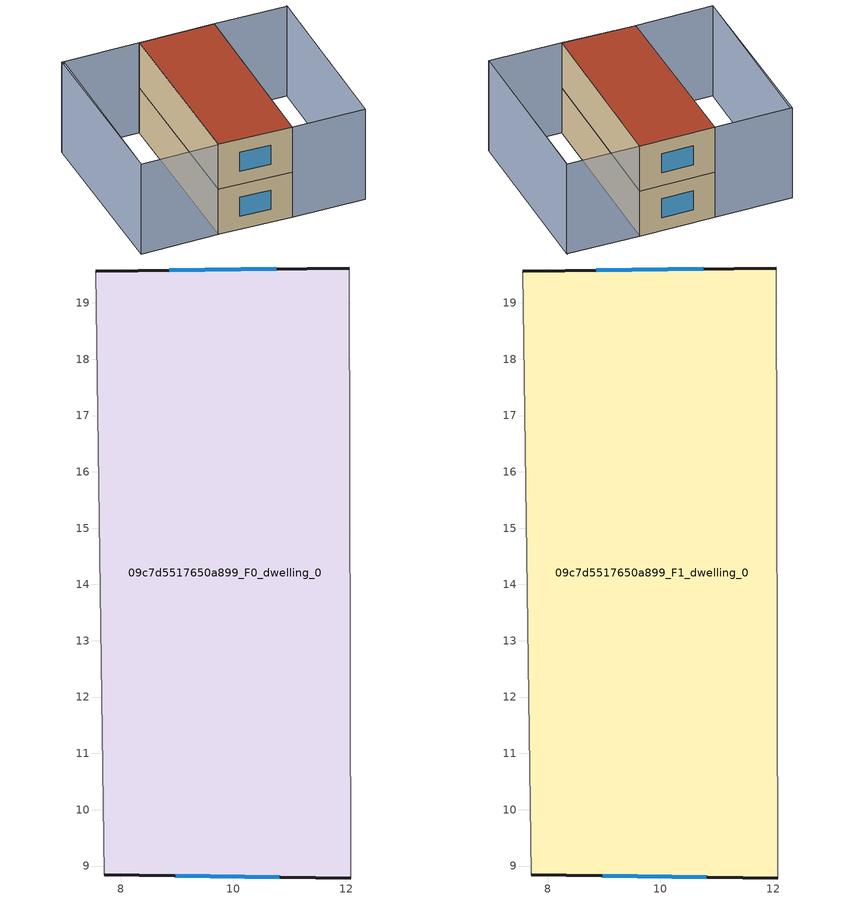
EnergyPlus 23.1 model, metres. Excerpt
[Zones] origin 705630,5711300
09c7d5517650a899_F0_dwelling_0
 floor ground (EU_floor_Construction): 12.06,19.62 12.08,8.79 7.71,8.84 7.56,19.56 z0
 wall outside (EU_wall_Construction): 12.06,19.62 7.56,19.56 / 7.71,8.84 12.08,8.79 z0:3
 wall adiabatic (EU_wall_Construction): 12.08,8.79 12.06,19.62 / 7.56,19.56 7.71,8.84 z0:3
 window (EU_Window_Construction): 10.76,19.6 8.86,19.58 / 8.97,8.83 10.82,8.8 z0.87:2.13
09c7d5517650a899_F1_dwelling_0
 floor to 09c7d5517650a899_F0_dwelling_0 (EU_floor_Construction): 12.06,19.62 12.08,8.79 7.71,8.84 7.56,19.56 z3
 wall outside (EU_wall_Construction): 12.06,19.62 7.56,19.56 / 7.71,8.84 12.08,8.79 z3:6
 wall adiabatic (EU_wall_Construction): 12.08,8.79 12.06,19.62 / 7.56,19.56 7.71,8.84 z3:6
 window (EU_Window_Construction): 10.76,19.6 8.86,19.58 / 8.97,8.83 10.82,8.8 z3.87:5.13
 roof outside (EU_roof_Construction): 12.08,8.79 12.06,19.62 7.56,19.56 7.71,8.84 z6
shading: 3.02,19.5 3.05,8.77 / 7.56,19.56 7.71,8.83 / 7.71,8.83 3.05,8.77 / 3.05,8.77 2.9,19.5 / 2.9,19.5 7.56,19.56 / 16.46,8.8 12.08,8.79 / 12.08,8.79 12.05,19.62 / 12.05,19.62 16.43,19.63 / 16.43,19.63 16.46,8.8 / 16.46,8.8 16.41,19.64 z0:6
[Building]
EU S2 Campaign: North Axis=0; Terrain=City; Solar Distribution=FullExterior
[Site:Location]
London: Latitude=51.5; Longitude=-0.5; Time Zone=0; Elevation=25
[SizingPeriod:WeatherFileDays]
AnnualSizingPeriod: Begin Month=1; Begin Day of Month=1; End Month=12; End Day of Month=31; Day of Week for Start Day=Monday; Use Weather File Daylight Saving Period=No; Use Weather File Rain and Snow Indicators=No
[MATERIAL]
EU_InternalMass_Material: Roughness=MediumRough; Thickness=0.1; Conductivity=1; Density=1800; Specific Heat=900; Thermal Absorptance=0.9; Solar Absorptance=0.7; Visible Absorptance=0.7
[MATERIAL:NOMASS] Roughness=MediumRough; Thermal Absorptance=0.9; Solar Absorptance=0.7; Visible Absorptance=0.7
Name | Thermal Resistance
EU_wall_NoMass | 0.724719
EU_roof_NoMass | 2.98947
EU_floor_NoMass | 2.39157
[WINDOWMATERIAL:SIMPLEGLAZINGSYSTEM]
EU_Window_SimpleGlazing: UFactor=2.63425; Solar Heat Gain Coefficient=0.76; Visible Transmittance=0.76
[CONSTRUCTION]
EU_wall_Construction: EU_wall_NoMass
EU_roof_Construction: EU_roof_NoMass
EU_floor_Construction: EU_floor_NoMass
EU_Window_Construction: EU_Window_SimpleGlazing
EU_InternalMass_Construction: EU_InternalMass_Material
[ZONE] Type=1; Multiplier=1; Ceiling Height=autocalculate; Volume=143.424; Floor Area=autocalculate; Part of Total Floor Area=Yes
09c7d5517650a899_F0_dwelling_0; 09c7d5517650a899_F1_dwelling_0
[INTERNALMASS] Construction=EU_InternalMass_Construction; Surface Area=47.8079
Name | Zone or ZoneList
09c7d5517650a899_F0_dwelling_0_EU_InternalMass | 09c7d5517650a899_F0_dwelling_0
09c7d5517650a899_F1_dwelling_0_EU_InternalMass | 09c7d5517650a899_F1_dwelling_0
[OTHEREQUIPMENT] Fuel Type=Electricity; Design Level Calculation Method=Watts/Area; Power per Zone Floor Area=1; Fraction Latent=0; Fraction Radiant=0; Fraction Lost=0; Carbon Dioxide Generation Rate=0; EndUse Subcategory=EU_Step8_InternalGains
Name | Zone or ZoneList or Space or SpaceList | Schedule
EU_Step8_InternalGain_09c7d5517650a899_F0_dwelling_0_f000 | 09c7d5517650a899_F0_dwelling_0 | EU_Step8_GainSchedule_09c7d5517650a899_F0_dwelling_0_f000
EU_Step8_InternalGain_09c7d5517650a899_F1_dwelling_0_f000 | 09c7d5517650a899_F1_dwelling_0 | EU_Step8_GainSchedule_09c7d5517650a899_F1_dwelling_0_f000
[ZONEVENTILATION:DESIGNFLOWRATE] Schedule=EU_AlwaysOn; Design Flow Rate Calculation Method=AirChanges/Hour; Air Changes per Hour=0.418135; Ventilation Type=Natural; Fan Pressure Rise=0; Fan Total Efficiency=1; Constant Term Coefficient=1; Temperature Term Coefficient=0; Velocity Term Coefficient=0; Velocity Squared Term Coefficient=0; Minimum Indoor Temperature=-100; Maximum Indoor Temperature=100; Delta Temperature=-100; Minimum Outdoor Temperature=-100; Maximum Outdoor Temperature=100; Maximum Wind Speed=40
Name | Zone or ZoneList or Space or SpaceList
EU_ConstantAir_09c7d5517650a899_F0_dwelling_0 | 09c7d5517650a899_F0_dwelling_0
EU_ConstantAir_09c7d5517650a899_F1_dwelling_0 | 09c7d5517650a899_F1_dwelling_0
[HVACTEMPLATE:THERMOSTAT] Constant Heating Setpoint=20; Constant Cooling Setpoint=50
EU_HeatOnly_09c7d5517650a899_F0_dwelling_0; EU_HeatOnly_09c7d5517650a899_F1_dwelling_0
[HVACTEMPLATE:ZONE:IDEALLOADSAIRSYSTEM] System Availability Schedule=EU_AlwaysOn; Maximum Heating Supply Air Temperature=50; Minimum Cooling Supply Air Temperature=13; Maximum Heating Supply Air Humidity Ratio=0.0156; Minimum Cooling Supply Air Humidity Ratio=0.0077; Heating Limit=NoLimit; Cooling Limit=NoLimit; Heating Availability Schedule=EU_AlwaysOn; Cooling Availability Schedule=EU_CoolingOff; Dehumidification Control Type=ConstantSensibleHeatRatio; Cooling Sensible Heat Ratio=0.7; Dehumidification Setpoint=60; Humidification Control Type=None; Humidification Setpoint=30; Outdoor Air Method=None; Outdoor Air Flow Rate per Person=0.00944; Outdoor Air Flow Rate per Zone Floor Area=0; Outdoor Air Flow Rate per Zone=0; Demand Controlled Ventilation Type=None; Outdoor Air Economizer Type=NoEconomizer; Heat Recovery Type=None; Sensible Heat Recovery Effectiveness=0.7; Latent Heat Recovery Effectiveness=0.65
Name | Template Thermostat
09c7d5517650a899_F0_dwelling_0 | EU_HeatOnly_09c7d5517650a899_F0_dwelling_0
09c7d5517650a899_F1_dwelling_0 | EU_HeatOnly_09c7d5517650a899_F1_dwelling_0
[SIZING:ZONE] Zone Cooling Design Supply Air Temperature Input Method=SupplyAirTemperature; Zone Cooling Design Supply Air Temperature=13; Zone Heating Design Supply Air Temperature Input Method=SupplyAirTemperature; Zone Heating Design Supply Air Temperature=50; Zone Cooling Design Supply Air Humidity Ratio=0.008; Zone Heating Design Supply Air Humidity Ratio=0.008; Cooling Design Air Flow Method=DesignDay; Cooling Design Air Flow Rate=0; Cooling Minimum Air Flow per Zone Floor Area=0.000762; Cooling Minimum Air Flow=0; Cooling Minimum Air Flow Fraction=0.2; Heating Design Air Flow Method=DesignDay; Heating Design Air Flow Rate=0; Heating Maximum Air Flow per Zone Floor Area=0.002032; Heating Maximum Air Flow=0.141576; Heating Maximum Air Flow Fraction=0.3; Account for Dedicated Outdoor Air System=No; Dedicated Outdoor Air System Control Strategy=NeutralSupplyAir; Dedicated Outdoor Air Low Setpoint Temperature for Design=autosize; Dedicated Outdoor Air High Setpoint Temperature for Design=autosize; Zone Load Sizing Method=Sensible Load Only No Latent Load; Zone Latent Cooling Design Supply Air Humidity Ratio Input Method=HumidityRatioDifference; Zone Cooling Design Supply Air Humidity Ratio Difference=0.005; Zone Latent Heating Design Supply Air Humidity Ratio Input Method=HumidityRatioDifference; Zone Humidification Design Supply Air Humidity Ratio Difference=0.005
09c7d5517650a899_F0_dwelling_0; 09c7d5517650a899_F1_dwelling_0
[SCHEDULE:CONSTANT]
Name | Hourly Value
EU_AlwaysOn | 1
EU_CoolingOff | 0
[SCHEDULE:FILE] Column Number=1; Rows to Skip at Top=0; Number of Hours of Data=8760; Column Separator=Comma; Interpolate to Timestep=No; Minutes per Item=60; Adjust Schedule for Daylight Savings=Yes
Name | File
EU_Step8_GainSchedule_09c7d5517650a899_F0_dwelling_0_f000 | ../../schedules/09c7d5517650a899/09c7d5517650a899_F0_dwelling_0_f000_gain.csv
EU_Step8_GainSchedule_09c7d5517650a899_F1_dwelling_0_f000 | ../../schedules/09c7d5517650a899/09c7d5517650a899_F1_dwelling_0_f000_gain.csv
